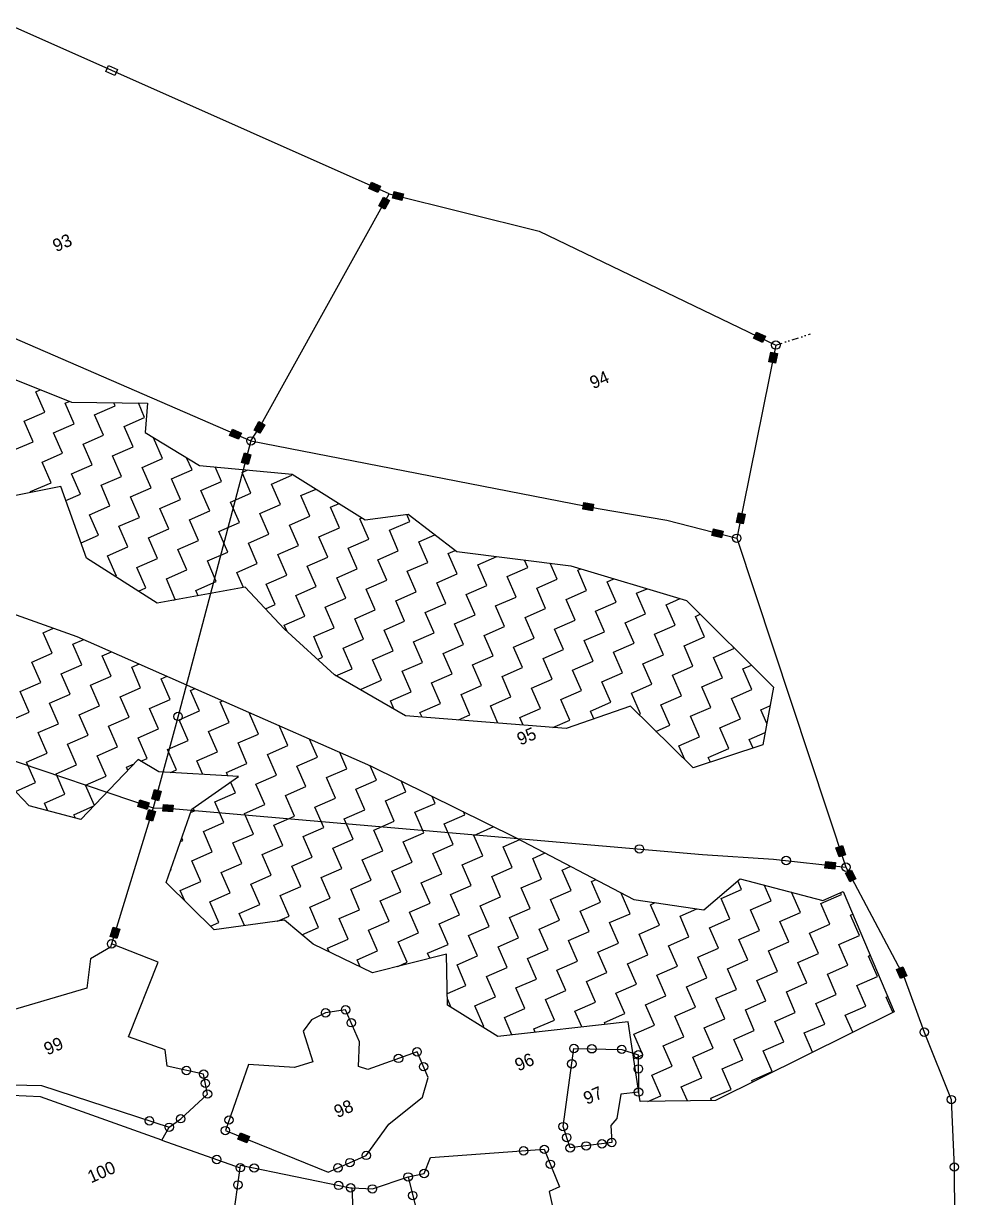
# Model space of a CAD drawing. Header units: metres. Extents: x 317389 to 323374, y 1888575 to 1892651.
# Drawn here: x 322212 to 322904, y 1890284 to 1891153 of the extents above; entities that cross this region are included whole.
import ezdxf

# ---------------------------------------------------------------- set-up
doc = ezdxf.new("R2010")
doc.units = ezdxf.units.M
doc.header["$MEASUREMENT"] = 0
doc.linetypes.add('DIVIDE', pattern=[1.25, 0.5, -0.25, 0, -0.25, 0, -0.25])
for name, color, linetype in [('OFF', 1, 'Continuous'), ('POLY_HATCH', 12, 'Continuous'), ('POLY_PARCEL', 6, 'Continuous'), ('POLY_ROAD', 30, 'Continuous'), ('TEXT_PARCEL', 7, 'Continuous'), ('V_BOUND_LINE', 7, 'Continuous'), ('V_DIVIDE_LINE', 7, 'DIVIDE')]:
    doc.layers.add(name, color=color, linetype=linetype)
doc.styles.add('TEXT_MAP', font='')
doc.styles.get('TEXT_MAP').set_extended_font_data('Kruti Dev 050')

msp = doc.modelspace()

# ---------------------------------------------------------------- hatches: boundary and pattern name
for points in [[(322469.91, 1891035.28), (322467.87, 1891030.69), (322474.51, 1891027.74), (322476.55, 1891032.33)], [(322475.31, 1891017.9), (322479.7, 1891015.46), (322483.23, 1891021.81), (322478.85, 1891024.25)], [(322492.48, 1891021.75), (322493.7, 1891026.62), (322486.65, 1891028.38), (322485.44, 1891023.51)], [(322754.9, 1890924.44), (322752.72, 1890919.91), (322759.26, 1890916.77), (322761.44, 1890921.29)], [(322764.11, 1890902.35), (322769.03, 1890901.35), (322770.48, 1890908.47), (322765.55, 1890909.47)], [(322366.93, 1890852.56), (322364.92, 1890847.96), (322371.58, 1890845.06), (322373.59, 1890849.67)], [(322390.88, 1890855.84), (322386.5, 1890858.28), (322382.97, 1890851.93), (322387.35, 1890849.49)], [(322373.73, 1890827.99), (322378.54, 1890826.53), (322380.65, 1890833.47), (322375.84, 1890834.93)], [(322633.42, 1890792.21), (322634.29, 1890797.16), (322627.14, 1890798.41), (322626.27, 1890793.47)], [(322746.41, 1890789.63), (322741.49, 1890790.63), (322740.05, 1890783.52), (322744.97, 1890782.52)], [(322723.14, 1890778.84), (322721.88, 1890773.98), (322728.91, 1890772.15), (322730.17, 1890777.01)], [(322314.2, 1890584.63), (322309.36, 1890585.96), (322307.43, 1890578.96), (322312.27, 1890577.63)], [(322298.42, 1890578.2), (322296.87, 1890573.42), (322303.78, 1890571.19), (322305.32, 1890575.97)], [(322322.65, 1890569.31), (322323.09, 1890574.31), (322315.85, 1890574.94), (322315.42, 1890569.93)], [(322303.07, 1890564.06), (322307.87, 1890562.6), (322309.99, 1890569.54), (322305.18, 1890571)], [(322818.43, 1890544.46), (322813.67, 1890542.87), (322815.96, 1890535.98), (322820.72, 1890537.57)], [(322806.11, 1890532.66), (322805.55, 1890527.67), (322812.77, 1890526.87), (322813.32, 1890531.86)], [(322824.04, 1890517.51), (322828.49, 1890519.85), (322825.1, 1890526.28), (322820.65, 1890523.93)], [(322283.53, 1890482.67), (322278.73, 1890484.14), (322276.61, 1890477.19), (322281.42, 1890475.73)], [(322861.41, 1890446.09), (322866.03, 1890448.04), (322863.21, 1890454.73), (322858.58, 1890452.78)], [(322377.74, 1890324.39), (322379.62, 1890329.05), (322372.89, 1890331.76), (322371.01, 1890327.11)]]:
    msp.add_hatch(color=256).paths.add_polyline_path(points)

# ---------------------------------------------------------------- linework, layer by layer
for points in [[(322275.31, 1891121.75), (322281.95, 1891118.8), (322279.91, 1891114.21), (322273.27, 1891117.16)], [(322474.51, 1891027.74), (322467.87, 1891030.69), (322469.91, 1891035.28), (322476.55, 1891032.33)], [(322483.23, 1891021.81), (322479.7, 1891015.46), (322475.31, 1891017.9), (322478.85, 1891024.25)], [(322486.65, 1891028.38), (322493.7, 1891026.62), (322492.48, 1891021.75), (322485.44, 1891023.51)], [(322759.26, 1890916.77), (322752.72, 1890919.91), (322754.9, 1890924.44), (322761.44, 1890921.29)], [(322770.48, 1890908.47), (322769.03, 1890901.35), (322764.11, 1890902.35), (322765.55, 1890909.47)], [(322371.58, 1890845.06), (322364.92, 1890847.96), (322366.93, 1890852.56), (322373.59, 1890849.67)], [(322382.97, 1890851.93), (322386.5, 1890858.28), (322390.88, 1890855.84), (322387.35, 1890849.49)], [(322380.65, 1890833.47), (322378.54, 1890826.53), (322373.73, 1890827.99), (322375.84, 1890834.93)], [(322627.14, 1890798.41), (322634.29, 1890797.16), (322633.42, 1890792.21), (322626.27, 1890793.47)], [(322740.05, 1890783.52), (322741.49, 1890790.63), (322746.41, 1890789.63), (322744.97, 1890782.52)], [(322728.91, 1890772.15), (322721.88, 1890773.98), (322723.14, 1890778.84), (322730.17, 1890777.01)], [(322307.43, 1890578.96), (322309.36, 1890585.96), (322314.2, 1890584.63), (322312.27, 1890577.63)], [(322303.78, 1890571.19), (322296.87, 1890573.42), (322298.42, 1890578.2), (322305.32, 1890575.97)], [(322315.85, 1890574.94), (322323.09, 1890574.31), (322322.65, 1890569.31), (322315.42, 1890569.93)], [(322309.99, 1890569.54), (322307.87, 1890562.6), (322303.07, 1890564.06), (322305.18, 1890571)], [(322815.96, 1890535.98), (322813.67, 1890542.87), (322818.43, 1890544.46), (322820.72, 1890537.57)], [(322812.77, 1890526.87), (322805.55, 1890527.67), (322806.11, 1890532.66), (322813.32, 1890531.86)], [(322825.1, 1890526.28), (322828.49, 1890519.85), (322824.04, 1890517.51), (322820.65, 1890523.93)], [(322276.61, 1890477.19), (322278.73, 1890484.14), (322283.53, 1890482.67), (322281.42, 1890475.73)], [(322863.21, 1890454.73), (322866.03, 1890448.04), (322861.41, 1890446.09), (322858.58, 1890452.78)], [(322372.89, 1890331.76), (322379.62, 1890329.05), (322377.74, 1890324.39), (322371.01, 1890327.11)]]:
    msp.add_lwpolyline(points, close=True)
for centre in [(322769.19, 1890914.78), (322380.66, 1890843.85), (322740.24, 1890771.8), (322326.78, 1890640.03), (322668.24, 1890541.92), (322776.84, 1890533.38), (322821.1, 1890528.47), (322277.57, 1890471.71), (322450.75, 1890422.86), (322435.92, 1890420.67), (322454.92, 1890413.31), (322879.04, 1890406.38), (322489.92, 1890386.91), (322503.63, 1890391.82), (322619.76, 1890394.29), (322632.99, 1890394.05), (322655.12, 1890393.64), (322667.41, 1890389.56), (322332.92, 1890378), (322508.44, 1890380.82), (322618.18, 1890382.9), (322667.46, 1890379.15), (322345.69, 1890375.25), (322347.01, 1890368.48), (322348.55, 1890360.59), (322667.54, 1890362), (322899.08, 1890356.49), (322305.56, 1890340.75), (322320.2, 1890335.96), (322328.69, 1890342.32), (322364.46, 1890341.35), (322611.76, 1890336.51), (322361.74, 1890333.56), (322614.42, 1890328.36), (322582.46, 1890318.52), (322597.82, 1890319.66), (322616.94, 1890320.66), (322628.78, 1890322.21), (322640.5, 1890323.74), (322647.76, 1890324.69), (322355.35, 1890312.15), (322453.93, 1890309.83), (322466.06, 1890315.14), (322602.3, 1890308.59), (322372.77, 1890306.06), (322383.08, 1890305.83), (322445.08, 1890305.96), (322508.88, 1890301.75), (322901.29, 1890306.58), (322371.02, 1890293.33), (322445.57, 1890292.98), (322454.49, 1890291.15), (322497.08, 1890299.23), (322470.57, 1890290.33), (322500.48, 1890285.44)]:
    msp.add_circle(centre, 3.11)
at = {"layer": 'OFF'}
msp.add_line((322314.66, 1890326.36), (322320.2, 1890335.96), dxfattribs=at)
at = {"layer": 'POLY_HATCH'}
for p, q in [((322145.96, 1890913.22), (322247.88, 1890872.42)), ((322247.88, 1890872.42), (322304.2, 1890871.85)), ((322304.2, 1890871.85), (322302.48, 1890850.12)), ((322302.48, 1890850.12), (322342.59, 1890825.68)), ((322342.59, 1890825.68), (322411.25, 1890819.31)), ((322411.25, 1890819.31), (322465.24, 1890785.55)), ((322240.01, 1890810.24), (322157.5, 1890793.77)), ((322259.06, 1890757.02), (322240.01, 1890810.24)), ((322465.24, 1890785.55), (322497.08, 1890789.67)), ((322497.08, 1890789.67), (322532.99, 1890762)), ((322311.36, 1890723.92), (322259.06, 1890757.02)), ((322532.99, 1890762), (322617.53, 1890751.38)), ((322617.53, 1890751.38), (322703, 1890725.77)), ((322145.4, 1890736.92), (322251.82, 1890699.25)), ((322376.37, 1890735.53), (322311.36, 1890723.92)), ((322405.22, 1890704.78), (322376.37, 1890735.53)), ((322703, 1890725.77), (322767.47, 1890661.62)), ((322442.52, 1890670.72), (322405.22, 1890704.78)), ((322251.82, 1890699.25), (322360.47, 1890651.33)), ((322494.98, 1890640.49), (322442.52, 1890670.72)), ((322767.47, 1890661.62), (322759.47, 1890618.97)), ((322360.47, 1890651.33), (322469.12, 1890603.4)), ((322661.51, 1890647.5), (322614.07, 1890630.97)), ((322707.99, 1890602.07), (322661.51, 1890647.5)), ((322614.07, 1890630.97), (322494.98, 1890640.49)), ((322759.47, 1890618.97), (322707.99, 1890602.07)), ((322297.3, 1890608.02), (322254.84, 1890563.65)), ((322312.51, 1890598.95), (322297.3, 1890608.02)), ((322216.63, 1890573.89), (322187.76, 1890603.93)), ((322371.37, 1890595.49), (322312.51, 1890598.95)), ((322469.12, 1890603.4), (322576.59, 1890550.47)), ((322336.9, 1890571.45), (322371.37, 1890595.49)), ((322254.84, 1890563.65), (322216.63, 1890573.89)), ((322317.89, 1890517.13), (322336.9, 1890571.45)), ((322576.59, 1890550.47), (322664.13, 1890504.55)), ((322715.85, 1890496.85), (322742.89, 1890519.88)), ((322742.89, 1890519.88), (322803.86, 1890503.88)), ((322353.42, 1890482.15), (322317.89, 1890517.13)), ((322664.13, 1890504.55), (322715.85, 1890496.85)), ((322803.86, 1890503.88), (322818.97, 1890510.48)), ((322818.97, 1890510.48), (322856.73, 1890421.48)), ((322405.45, 1890489.17), (322353.42, 1890482.15)), ((322426.66, 1890471.51), (322405.45, 1890489.17)), ((322470.76, 1890450.37), (322426.66, 1890471.51)), ((322525.46, 1890464.17), (322470.76, 1890450.37)), ((322526.23, 1890426.35), (322525.46, 1890464.17)), ((322563.31, 1890403.27), (322526.23, 1890426.35)), ((322856.73, 1890421.48), (322724.57, 1890355.89)), ((322659.82, 1890414.01), (322563.31, 1890403.27)), ((322668.71, 1890355.05), (322659.82, 1890414.01)), ((322724.57, 1890355.89), (322668.71, 1890355.05))]:
    msp.add_line(p, q, dxfattribs=at)
at = {"layer": 'POLY_HATCH', "linetype": 'Continuous'}
for p, q in [((322221.39, 1890880.29), (322224.67, 1890881.72)), ((322228.02, 1890865.11), (322221.39, 1890880.29)), ((322243.2, 1890871.74), (322246.26, 1890873.07)), ((322249.84, 1890856.56), (322243.2, 1890871.74)), ((322265.01, 1890863.19), (322280.19, 1890869.82)), ((322280.19, 1890869.82), (322279.2, 1890872.11)), ((322302, 1890861.28), (322297.35, 1890871.92)), ((322212.85, 1890858.48), (322228.02, 1890865.11)), ((322219.48, 1890843.3), (322212.85, 1890858.48)), ((322271.65, 1890848.01), (322265.01, 1890863.19)), ((322286.82, 1890854.64), (322302, 1890861.28)), ((322234.66, 1890849.93), (322249.84, 1890856.56)), ((322241.29, 1890834.75), (322234.66, 1890849.93)), ((322293.46, 1890839.47), (322286.82, 1890854.64)), ((322204.3, 1890836.67), (322219.48, 1890843.3)), ((322256.47, 1890841.38), (322271.65, 1890848.01)), ((322263.1, 1890826.2), (322256.47, 1890841.38)), ((322308.64, 1890846.1), (322308.89, 1890846.21)), ((322315.27, 1890830.92), (322308.64, 1890846.1)), ((322226.11, 1890828.12), (322241.29, 1890834.75)), ((322278.28, 1890832.83), (322293.46, 1890839.47)), ((322284.91, 1890817.65), (322278.28, 1890832.83)), ((322232.74, 1890812.94), (322226.11, 1890828.12)), ((322247.92, 1890819.57), (322263.1, 1890826.2)), ((322300.09, 1890824.29), (322315.27, 1890830.92)), ((322306.72, 1890809.11), (322300.09, 1890824.29)), ((322337.08, 1890822.37), (322333.11, 1890831.46)), ((322358.89, 1890813.82), (322354.18, 1890824.61)), ((322254.55, 1890804.39), (322247.92, 1890819.57)), ((322269.73, 1890811.02), (322284.91, 1890817.65)), ((322321.9, 1890815.74), (322337.08, 1890822.37)), ((322328.53, 1890800.56), (322321.9, 1890815.74)), ((322374.07, 1890820.45), (322378.42, 1890822.36)), ((322380.7, 1890805.27), (322374.07, 1890820.45)), ((322395.88, 1890811.91), (322411.06, 1890818.54)), ((322411.06, 1890818.54), (322410.7, 1890819.36)), ((322217.56, 1890806.31), (322232.74, 1890812.94)), ((322217.78, 1890805.8), (322217.56, 1890806.31)), ((322276.36, 1890795.84), (322269.73, 1890811.02)), ((322291.54, 1890802.48), (322306.72, 1890809.11)), ((322343.71, 1890807.19), (322358.89, 1890813.82)), ((322350.34, 1890792.01), (322343.71, 1890807.19)), ((322402.51, 1890796.73), (322395.88, 1890811.91)), ((322417.69, 1890803.36), (322428.91, 1890808.26)), ((322243.79, 1890799.69), (322254.55, 1890804.39)), ((322298.17, 1890787.3), (322291.54, 1890802.48)), ((322313.35, 1890793.93), (322328.53, 1890800.56)), ((322365.52, 1890798.64), (322380.7, 1890805.27)), ((322372.15, 1890783.46), (322365.52, 1890798.64)), ((322424.32, 1890788.18), (322417.69, 1890803.36)), ((322439.5, 1890794.81), (322445.93, 1890797.62)), ((322261.18, 1890789.21), (322276.36, 1890795.84)), ((322267.81, 1890774.03), (322261.18, 1890789.21)), ((322319.98, 1890778.75), (322313.35, 1890793.93)), ((322335.16, 1890785.38), (322350.34, 1890792.01)), ((322387.33, 1890790.1), (322402.51, 1890796.73)), ((322393.96, 1890774.92), (322387.33, 1890790.1)), ((322446.13, 1890779.63), (322439.5, 1890794.81)), ((322498.3, 1890784.35), (322496.03, 1890789.53)), ((322282.99, 1890780.67), (322298.17, 1890787.3)), ((322289.62, 1890765.49), (322282.99, 1890780.67)), ((322341.79, 1890770.2), (322335.16, 1890785.38)), ((322356.97, 1890776.83), (322372.15, 1890783.46)), ((322409.14, 1890781.55), (322424.32, 1890788.18)), ((322415.77, 1890766.37), (322409.14, 1890781.55)), ((322461.31, 1890786.26), (322462.95, 1890786.98)), ((322467.94, 1890771.08), (322461.31, 1890786.26)), ((322483.12, 1890777.72), (322498.3, 1890784.35)), ((322254.97, 1890768.42), (322267.81, 1890774.03)), ((322304.8, 1890772.12), (322319.98, 1890778.75)), ((322311.43, 1890756.94), (322304.8, 1890772.12)), ((322363.6, 1890761.65), (322356.97, 1890776.83)), ((322378.78, 1890768.29), (322393.96, 1890774.92)), ((322430.95, 1890773), (322446.13, 1890779.63)), ((322437.58, 1890757.82), (322430.95, 1890773)), ((322489.75, 1890762.54), (322483.12, 1890777.72)), ((322504.93, 1890769.17), (322516.9, 1890774.4)), ((322274.44, 1890758.86), (322289.62, 1890765.49)), ((322326.61, 1890763.57), (322341.79, 1890770.2)), ((322333.24, 1890748.39), (322326.61, 1890763.57)), ((322385.41, 1890753.11), (322378.78, 1890768.29)), ((322400.59, 1890759.74), (322415.77, 1890766.37)), ((322452.76, 1890764.45), (322467.94, 1890771.08)), ((322459.39, 1890749.27), (322452.76, 1890764.45)), ((322511.56, 1890753.99), (322504.93, 1890769.17)), ((322526.74, 1890760.62), (322531.87, 1890762.86)), ((322281.08, 1890743.68), (322274.44, 1890758.86)), ((322296.26, 1890750.31), (322311.43, 1890756.94)), ((322348.42, 1890755.02), (322363.6, 1890761.65)), ((322355.05, 1890739.84), (322348.42, 1890755.02)), ((322407.22, 1890744.56), (322400.59, 1890759.74)), ((322422.4, 1890751.19), (322437.58, 1890757.82)), ((322474.57, 1890755.91), (322489.75, 1890762.54)), ((322481.2, 1890740.73), (322474.57, 1890755.91)), ((322533.37, 1890745.44), (322526.74, 1890760.62)), ((322548.55, 1890752.07), (322562.72, 1890758.26)), ((322585.54, 1890750.16), (322583.12, 1890755.7)), ((322302.89, 1890735.13), (322296.26, 1890750.31)), ((322318.07, 1890741.76), (322333.24, 1890748.39)), ((322370.23, 1890746.48), (322385.41, 1890753.11)), ((322375.11, 1890735.31), (322370.23, 1890746.48)), ((322429.03, 1890736.01), (322422.4, 1890751.19)), ((322444.21, 1890742.64), (322459.39, 1890749.27)), ((322496.38, 1890747.36), (322511.56, 1890753.99)), ((322503.01, 1890732.18), (322496.38, 1890747.36)), ((322555.18, 1890736.89), (322548.55, 1890752.07)), ((322570.36, 1890743.53), (322585.54, 1890750.16)), ((322607.35, 1890741.61), (322602.24, 1890753.3)), ((322622.53, 1890748.24), (322624.75, 1890749.21)), ((322629.16, 1890733.06), (322622.53, 1890748.24)), ((322280.52, 1890743.43), (322281.08, 1890743.68)), ((322324.7, 1890726.58), (322318.07, 1890741.76)), ((322339.88, 1890733.21), (322355.05, 1890739.84)), ((322392.04, 1890737.93), (322407.22, 1890744.56)), ((322398.68, 1890722.75), (322392.04, 1890737.93)), ((322450.84, 1890727.46), (322444.21, 1890742.64)), ((322466.02, 1890734.1), (322481.2, 1890740.73)), ((322518.19, 1890738.81), (322533.37, 1890745.44)), ((322524.82, 1890723.63), (322518.19, 1890738.81)), ((322540, 1890730.26), (322555.18, 1890736.89)), ((322576.99, 1890728.35), (322570.36, 1890743.53)), ((322592.17, 1890734.98), (322607.35, 1890741.61)), ((322644.34, 1890739.69), (322649.3, 1890741.86)), ((322650.97, 1890724.51), (322644.34, 1890739.69)), ((322297.42, 1890732.74), (322302.89, 1890735.13)), ((322341.58, 1890729.32), (322339.88, 1890733.21)), ((322413.85, 1890729.38), (322429.03, 1890736.01)), ((322420.49, 1890714.2), (322413.85, 1890729.38)), ((322472.65, 1890718.92), (322466.02, 1890734.1)), ((322487.83, 1890725.55), (322503.01, 1890732.18)), ((322546.63, 1890715.08), (322540, 1890730.26)), ((322561.81, 1890721.72), (322576.99, 1890728.35)), ((322598.8, 1890719.8), (322592.17, 1890734.98)), ((322613.98, 1890726.43), (322629.16, 1890733.06)), ((322666.15, 1890731.15), (322673.84, 1890734.51)), ((322672.78, 1890715.97), (322666.15, 1890731.15)), ((322323.62, 1890726.11), (322324.7, 1890726.58)), ((322391.36, 1890719.55), (322398.68, 1890722.75)), ((322435.67, 1890720.83), (322450.84, 1890727.46)), ((322442.3, 1890705.65), (322435.67, 1890720.83)), ((322494.46, 1890710.37), (322487.83, 1890725.55)), ((322509.64, 1890717), (322524.82, 1890723.63)), ((322568.44, 1890706.54), (322561.81, 1890721.72)), ((322583.62, 1890713.17), (322598.8, 1890719.8)), ((322620.61, 1890711.25), (322613.98, 1890726.43)), ((322635.79, 1890717.88), (322650.97, 1890724.51)), ((322687.96, 1890722.6), (322698.39, 1890727.15)), ((322694.59, 1890707.42), (322687.96, 1890722.6)), ((322405.31, 1890707.57), (322420.49, 1890714.2)), ((322457.48, 1890712.28), (322472.65, 1890718.92)), ((322464.11, 1890697.11), (322457.48, 1890712.28)), ((322516.28, 1890701.82), (322509.64, 1890717)), ((322531.45, 1890708.45), (322546.63, 1890715.08)), ((322590.25, 1890697.99), (322583.62, 1890713.17)), ((322605.43, 1890704.62), (322620.61, 1890711.25)), ((322642.42, 1890702.7), (322635.79, 1890717.88)), ((322657.6, 1890709.34), (322672.78, 1890715.97)), ((322709.77, 1890714.05), (322713.25, 1890715.57)), ((322716.4, 1890698.87), (322709.77, 1890714.05)), ((322226.99, 1890701.97), (322234.66, 1890705.32)), ((322407.39, 1890702.79), (322405.31, 1890707.57)), ((322427.12, 1890699.02), (322442.3, 1890705.65)), ((322479.29, 1890703.74), (322494.46, 1890710.37)), ((322485.92, 1890688.56), (322479.29, 1890703.74)), ((322538.09, 1890693.27), (322531.45, 1890708.45)), ((322553.26, 1890699.9), (322568.44, 1890706.54)), ((322612.06, 1890689.44), (322605.43, 1890704.62)), ((322627.24, 1890696.07), (322642.42, 1890702.7)), ((322664.23, 1890694.16), (322657.6, 1890709.34)), ((322679.41, 1890700.79), (322694.59, 1890707.42)), ((322233.62, 1890686.79), (322226.99, 1890701.97)), ((322248.8, 1890693.42), (322256.95, 1890696.98)), ((322255.43, 1890678.24), (322248.8, 1890693.42)), ((322433.75, 1890683.84), (322427.12, 1890699.02)), ((322448.93, 1890690.47), (322464.11, 1890697.11)), ((322501.1, 1890695.19), (322516.28, 1890701.82)), ((322507.73, 1890680.01), (322501.1, 1890695.19)), ((322559.9, 1890684.73), (322553.26, 1890699.9)), ((322575.07, 1890691.36), (322590.25, 1890697.99)), ((322633.87, 1890680.89), (322627.24, 1890696.07)), ((322649.05, 1890687.52), (322664.23, 1890694.16)), ((322686.04, 1890685.61), (322679.41, 1890700.79)), ((322701.22, 1890692.24), (322716.4, 1890698.87)), ((322218.44, 1890680.16), (322233.62, 1890686.79)), ((322270.61, 1890684.88), (322277.54, 1890687.9)), ((322277.24, 1890669.7), (322270.61, 1890684.88)), ((322455.56, 1890675.3), (322448.93, 1890690.47)), ((322470.74, 1890681.93), (322485.92, 1890688.56)), ((322522.91, 1890686.64), (322538.09, 1890693.27)), ((322529.54, 1890671.46), (322522.91, 1890686.64)), ((322544.72, 1890678.09), (322559.9, 1890684.73)), ((322581.71, 1890676.18), (322575.07, 1890691.36)), ((322596.89, 1890682.81), (322612.06, 1890689.44)), ((322655.69, 1890672.35), (322649.05, 1890687.52)), ((322670.86, 1890678.98), (322686.04, 1890685.61)), ((322707.85, 1890677.06), (322701.22, 1890692.24)), ((322723.03, 1890683.69), (322738.21, 1890690.32)), ((322738.21, 1890690.32), (322737.89, 1890691.05)), ((322225.08, 1890664.98), (322218.44, 1890680.16)), ((322240.25, 1890671.61), (322255.43, 1890678.24)), ((322292.42, 1890676.33), (322298.13, 1890678.82)), ((322299.05, 1890661.15), (322292.42, 1890676.33)), ((322429.96, 1890682.19), (322433.75, 1890683.84)), ((322477.37, 1890666.75), (322470.74, 1890681.93)), ((322492.55, 1890673.38), (322507.73, 1890680.01)), ((322551.35, 1890662.92), (322544.72, 1890678.09)), ((322566.53, 1890669.55), (322581.71, 1890676.18)), ((322603.52, 1890667.63), (322596.89, 1890682.81)), ((322618.7, 1890674.26), (322633.87, 1890680.89)), ((322677.5, 1890663.8), (322670.86, 1890678.98)), ((322692.67, 1890670.43), (322707.85, 1890677.06)), ((322729.66, 1890668.51), (322723.03, 1890683.69)), ((322744.84, 1890675.14), (322751.12, 1890677.89)), ((322246.89, 1890656.43), (322240.25, 1890671.61)), ((322262.06, 1890663.07), (322277.24, 1890669.7)), ((322314.23, 1890667.78), (322318.72, 1890669.74)), ((322320.86, 1890652.6), (322314.23, 1890667.78)), ((322443.63, 1890670.08), (322455.56, 1890675.3)), ((322499.18, 1890658.2), (322492.55, 1890673.38)), ((322514.36, 1890664.83), (322529.54, 1890671.46)), ((322573.16, 1890654.37), (322566.53, 1890669.55)), ((322588.34, 1890661), (322603.52, 1890667.63)), ((322625.33, 1890659.08), (322618.7, 1890674.26)), ((322640.51, 1890665.71), (322655.69, 1890672.35)), ((322699.31, 1890655.25), (322692.67, 1890670.43)), ((322714.48, 1890661.88), (322729.66, 1890668.51)), ((322751.47, 1890659.97), (322744.84, 1890675.14)), ((322209.9, 1890658.35), (322225.08, 1890664.98)), ((322268.7, 1890647.89), (322262.06, 1890663.07)), ((322283.88, 1890654.52), (322299.05, 1890661.15)), ((322336.04, 1890659.23), (322339.31, 1890660.66)), ((322342.67, 1890644.05), (322336.04, 1890659.23)), ((322462.19, 1890660.12), (322477.37, 1890666.75)), ((322462.62, 1890659.14), (322462.19, 1890660.12)), ((322520.99, 1890649.65), (322514.36, 1890664.83)), ((322536.17, 1890656.28), (322551.35, 1890662.92)), ((322594.97, 1890645.82), (322588.34, 1890661)), ((322610.15, 1890652.45), (322625.33, 1890659.08)), ((322647.14, 1890650.54), (322640.51, 1890665.71)), ((322662.32, 1890657.17), (322677.5, 1890663.8)), ((322721.12, 1890646.7), (322714.48, 1890661.88)), ((322736.3, 1890653.33), (322751.47, 1890659.97)), ((322216.53, 1890643.17), (322209.9, 1890658.35)), ((322231.71, 1890649.8), (322246.89, 1890656.43)), ((322290.51, 1890639.34), (322283.88, 1890654.52)), ((322305.69, 1890645.97), (322320.86, 1890652.6)), ((322357.85, 1890650.69), (322359.9, 1890651.58)), ((322364.49, 1890635.51), (322357.85, 1890650.69)), ((322484, 1890651.57), (322499.18, 1890658.2)), ((322486.78, 1890645.22), (322484, 1890651.57)), ((322542.8, 1890641.11), (322536.17, 1890656.28)), ((322557.98, 1890647.74), (322573.16, 1890654.37)), ((322616.78, 1890637.27), (322610.15, 1890652.45)), ((322631.96, 1890643.9), (322647.14, 1890650.54)), ((322668.95, 1890641.99), (322662.32, 1890657.17)), ((322684.13, 1890648.62), (322699.31, 1890655.25)), ((322742.93, 1890638.16), (322736.3, 1890653.33)), ((322201.35, 1890636.54), (322216.53, 1890643.17)), ((322238.34, 1890634.62), (322231.71, 1890649.8)), ((322253.52, 1890641.26), (322268.7, 1890647.89)), ((322260.15, 1890626.08), (322253.52, 1890641.26)), ((322312.32, 1890630.79), (322305.69, 1890645.97)), ((322327.5, 1890637.42), (322342.67, 1890644.05)), ((322379.66, 1890642.14), (322380.49, 1890642.5)), ((322386.3, 1890626.96), (322379.66, 1890642.14)), ((322505.81, 1890643.02), (322520.99, 1890649.65)), ((322507.35, 1890639.5), (322505.81, 1890643.02)), ((322563.54, 1890635.01), (322557.98, 1890647.74)), ((322579.79, 1890639.19), (322594.97, 1890645.82)), ((322634.5, 1890638.09), (322631.96, 1890643.9)), ((322667.7, 1890641.44), (322668.95, 1890641.99)), ((322690.76, 1890633.44), (322684.13, 1890648.62)), ((322705.94, 1890640.07), (322721.12, 1890646.7)), ((322758.11, 1890644.79), (322764.86, 1890647.74)), ((322762.45, 1890634.85), (322758.11, 1890644.79)), ((322223.16, 1890627.99), (322238.34, 1890634.62)), ((322275.33, 1890632.71), (322290.51, 1890639.34)), ((322281.96, 1890617.53), (322275.33, 1890632.71)), ((322334.13, 1890622.24), (322327.5, 1890637.42)), ((322349.31, 1890628.88), (322364.49, 1890635.51)), ((322408.11, 1890618.41), (322401.66, 1890633.16)), ((322534.21, 1890637.35), (322542.8, 1890641.11)), ((322582.27, 1890633.51), (322579.79, 1890639.19)), ((322604.17, 1890631.76), (322616.78, 1890637.27)), ((322680.48, 1890628.95), (322690.76, 1890633.44)), ((322712.57, 1890624.89), (322705.94, 1890640.07)), ((322727.75, 1890631.52), (322742.93, 1890638.16)), ((322229.79, 1890612.81), (322223.16, 1890627.99)), ((322244.97, 1890619.45), (322260.15, 1890626.08)), ((322297.14, 1890624.16), (322312.32, 1890630.79)), ((322303.77, 1890608.98), (322297.14, 1890624.16)), ((322355.94, 1890613.7), (322349.31, 1890628.88)), ((322371.12, 1890620.33), (322386.3, 1890626.96)), ((322697.39, 1890618.26), (322712.57, 1890624.89)), ((322734.38, 1890616.35), (322727.75, 1890631.52)), ((322749.56, 1890622.98), (322761.17, 1890628.05)), ((322251.6, 1890604.27), (322244.97, 1890619.45)), ((322266.78, 1890610.9), (322281.96, 1890617.53)), ((322318.95, 1890615.61), (322334.13, 1890622.24)), ((322325.58, 1890600.43), (322318.95, 1890615.61)), ((322377.75, 1890605.15), (322371.12, 1890620.33)), ((322392.93, 1890611.78), (322408.11, 1890618.41)), ((322429.92, 1890609.86), (322424.05, 1890623.28)), ((322701.84, 1890608.08), (322697.39, 1890618.26)), ((322719.2, 1890609.71), (322734.38, 1890616.35)), ((322752.33, 1890616.62), (322749.56, 1890622.98)), ((322214.61, 1890606.18), (322229.79, 1890612.81)), ((322273.41, 1890595.72), (322266.78, 1890610.9)), ((322299.1, 1890606.94), (322303.77, 1890608.98)), ((322340.76, 1890607.07), (322355.94, 1890613.7)), ((322345.14, 1890597.03), (322340.76, 1890607.07)), ((322399.56, 1890596.6), (322392.93, 1890611.78)), ((322414.74, 1890603.23), (322429.92, 1890609.86)), ((322451.73, 1890601.32), (322446.45, 1890613.41)), ((322720.71, 1890606.25), (322719.2, 1890609.71)), ((322221.24, 1890591), (322214.61, 1890606.18)), ((322236.42, 1890597.63), (322251.6, 1890604.27)), ((322288.59, 1890602.35), (322294.24, 1890604.82)), ((322289.62, 1890599.99), (322288.59, 1890602.35)), ((322321.03, 1890598.45), (322325.58, 1890600.43)), ((322362.57, 1890598.52), (322377.75, 1890605.15)), ((322363.7, 1890595.94), (322362.57, 1890598.52)), ((322421.37, 1890588.05), (322414.74, 1890603.23)), ((322436.55, 1890594.69), (322451.73, 1890601.32)), ((322473.54, 1890592.77), (322468.84, 1890603.53)), ((322206.41, 1890584.52), (322221.24, 1890591)), ((322243.05, 1890582.46), (322236.42, 1890597.63)), ((322258.23, 1890589.09), (322273.41, 1890595.72)), ((322264.8, 1890574.06), (322258.23, 1890589.09)), ((322369.2, 1890583.34), (322365.64, 1890591.49)), ((322384.38, 1890589.97), (322399.56, 1890596.6)), ((322391.01, 1890574.79), (322384.38, 1890589.97)), ((322443.18, 1890579.51), (322436.55, 1890594.69)), ((322458.36, 1890586.14), (322473.54, 1890592.77)), ((322495.35, 1890584.22), (322491.86, 1890592.21)), ((322227.87, 1890575.82), (322243.05, 1890582.46)), ((322354.02, 1890576.71), (322369.2, 1890583.34)), ((322406.19, 1890581.42), (322421.37, 1890588.05)), ((322412.82, 1890566.24), (322406.19, 1890581.42)), ((322464.99, 1890570.96), (322458.36, 1890586.14)), ((322480.17, 1890577.59), (322495.35, 1890584.22)), ((322517.16, 1890575.67), (322514.89, 1890580.86)), ((322230.32, 1890570.22), (322227.87, 1890575.82)), ((322249.68, 1890567.28), (322264.5, 1890573.75)), ((322338.84, 1890570.08), (322337.93, 1890572.17)), ((322360.65, 1890561.53), (322354.02, 1890576.71)), ((322375.83, 1890568.16), (322391.01, 1890574.79)), ((322428, 1890572.87), (322443.18, 1890579.51)), ((322434.63, 1890557.7), (322428, 1890572.87)), ((322486.8, 1890562.41), (322480.17, 1890577.59)), ((322501.98, 1890569.04), (322517.16, 1890575.67)), ((322250.8, 1890564.73), (322249.68, 1890567.28)), ((322335.98, 1890568.82), (322338.84, 1890570.08)), ((322382.46, 1890552.98), (322375.83, 1890568.16)), ((322397.64, 1890559.61), (322412.82, 1890566.24)), ((322449.81, 1890564.33), (322464.99, 1890570.96)), ((322456.44, 1890549.15), (322449.81, 1890564.33)), ((322508.61, 1890553.86), (322501.98, 1890569.04)), ((322523.79, 1890560.49), (322538.97, 1890567.13)), ((322538.97, 1890567.13), (322537.92, 1890569.52)), ((322345.47, 1890554.9), (322360.65, 1890561.53)), ((322352.11, 1890539.72), (322345.47, 1890554.9)), ((322404.27, 1890544.43), (322397.64, 1890559.61)), ((322419.45, 1890551.06), (322434.63, 1890557.7)), ((322471.62, 1890555.78), (322486.8, 1890562.41)), ((322478.25, 1890540.6), (322471.62, 1890555.78)), ((322530.42, 1890545.32), (322523.79, 1890560.49)), ((322545.6, 1890551.95), (322560.44, 1890558.43)), ((322328.51, 1890547.49), (322330.29, 1890548.27)), ((322330.29, 1890548.27), (322329.46, 1890550.19)), ((322367.28, 1890546.35), (322382.46, 1890552.98)), ((322373.92, 1890531.17), (322367.28, 1890546.35)), ((322426.08, 1890535.89), (322419.45, 1890551.06)), ((322441.26, 1890542.52), (322456.44, 1890549.15)), ((322493.43, 1890547.23), (322508.61, 1890553.86)), ((322500.06, 1890532.05), (322493.43, 1890547.23)), ((322552.23, 1890536.77), (322545.6, 1890551.95)), ((322567.41, 1890543.4), (322579.78, 1890548.8)), ((322336.93, 1890533.09), (322352.11, 1890539.72)), ((322389.09, 1890537.8), (322404.27, 1890544.43)), ((322395.73, 1890522.62), (322389.09, 1890537.8)), ((322447.89, 1890527.34), (322441.26, 1890542.52)), ((322463.07, 1890533.97), (322478.25, 1890540.6)), ((322515.24, 1890538.68), (322530.42, 1890545.32)), ((322521.87, 1890523.51), (322515.24, 1890538.68)), ((322574.04, 1890528.22), (322567.41, 1890543.4)), ((322589.22, 1890534.85), (322598.58, 1890538.94)), ((322343.56, 1890517.91), (322336.93, 1890533.09)), ((322358.74, 1890524.54), (322373.92, 1890531.17)), ((322410.91, 1890529.25), (322426.08, 1890535.89)), ((322417.54, 1890514.08), (322410.91, 1890529.25)), ((322469.7, 1890518.79), (322463.07, 1890533.97)), ((322484.88, 1890525.42), (322500.06, 1890532.05)), ((322537.05, 1890530.14), (322552.23, 1890536.77)), ((322543.68, 1890514.96), (322537.05, 1890530.14)), ((322595.85, 1890519.67), (322589.22, 1890534.85)), ((322611.03, 1890526.3), (322617.38, 1890529.08)), ((322321.05, 1890526.15), (322321.75, 1890526.46)), ((322321.75, 1890526.46), (322321.42, 1890527.21)), ((322365.37, 1890509.36), (322358.74, 1890524.54)), ((322380.55, 1890515.99), (322395.73, 1890522.62)), ((322432.72, 1890520.71), (322447.89, 1890527.34)), ((322439.35, 1890505.53), (322432.72, 1890520.71)), ((322491.52, 1890510.24), (322484.88, 1890525.42)), ((322506.69, 1890516.87), (322521.87, 1890523.51)), ((322558.86, 1890521.59), (322574.04, 1890528.22)), ((322565.49, 1890506.41), (322558.86, 1890521.59)), ((322580.67, 1890513.04), (322595.85, 1890519.67)), ((322617.66, 1890511.13), (322611.03, 1890526.3)), ((322328.38, 1890511.28), (322343.56, 1890517.91)), ((322331.81, 1890503.43), (322328.38, 1890511.28)), ((322387.18, 1890500.81), (322380.55, 1890515.99)), ((322402.36, 1890507.44), (322417.54, 1890514.08)), ((322454.53, 1890512.16), (322469.7, 1890518.79)), ((322461.16, 1890496.98), (322454.53, 1890512.16)), ((322513.33, 1890501.7), (322506.69, 1890516.87)), ((322528.5, 1890508.33), (322543.68, 1890514.96)), ((322587.3, 1890497.86), (322580.67, 1890513.04)), ((322602.48, 1890504.49), (322617.66, 1890511.13)), ((322632.84, 1890517.76), (322636.17, 1890519.21)), ((322639.47, 1890502.58), (322632.84, 1890517.76)), ((322728.63, 1890505.38), (322743.81, 1890512.01)), ((322743.81, 1890512.01), (322741.05, 1890518.32)), ((322765.62, 1890503.46), (322760.46, 1890515.27)), ((322350.19, 1890502.73), (322365.37, 1890509.36)), ((322356.82, 1890487.55), (322350.19, 1890502.73)), ((322408.99, 1890492.26), (322402.36, 1890507.44)), ((322424.17, 1890498.9), (322439.35, 1890505.53)), ((322476.34, 1890503.61), (322491.52, 1890510.24)), ((322482.97, 1890488.43), (322476.34, 1890503.61)), ((322535.14, 1890493.15), (322528.5, 1890508.33)), ((322550.32, 1890499.78), (322565.49, 1890506.41)), ((322609.11, 1890489.32), (322602.48, 1890504.49)), ((322624.29, 1890495.95), (322639.47, 1890502.58)), ((322654.65, 1890509.21), (322654.97, 1890509.35)), ((322661.28, 1890494.03), (322654.65, 1890509.21)), ((322735.26, 1890490.2), (322728.63, 1890505.38)), ((322750.44, 1890496.83), (322765.62, 1890503.46)), ((322787.43, 1890494.91), (322780.88, 1890509.91)), ((322802.61, 1890501.54), (322817.79, 1890508.18)), ((322817.79, 1890508.18), (322817.13, 1890509.67)), ((322372, 1890494.18), (322387.18, 1890500.81)), ((322375.93, 1890485.19), (322372, 1890494.18)), ((322430.8, 1890483.72), (322424.17, 1890498.9)), ((322445.98, 1890490.35), (322461.16, 1890496.98)), ((322498.15, 1890495.06), (322513.33, 1890501.7)), ((322504.78, 1890479.88), (322498.15, 1890495.06)), ((322556.95, 1890484.6), (322550.32, 1890499.78)), ((322572.13, 1890491.23), (322587.3, 1890497.86)), ((322630.93, 1890480.77), (322624.29, 1890495.95)), ((322646.1, 1890487.4), (322661.28, 1890494.03)), ((322676.46, 1890500.66), (322679.96, 1890502.19)), ((322683.09, 1890485.48), (322676.46, 1890500.66)), ((322698.27, 1890492.11), (322710.82, 1890497.59)), ((322757.07, 1890481.65), (322750.44, 1890496.83)), ((322772.25, 1890488.28), (322787.43, 1890494.91)), ((322809.24, 1890486.37), (322802.61, 1890501.54)), ((322824.42, 1890493), (322826.08, 1890493.72)), ((322350.66, 1890484.86), (322356.82, 1890487.55)), ((322400.33, 1890488.48), (322408.99, 1890492.26)), ((322452.61, 1890475.17), (322445.98, 1890490.35)), ((322467.79, 1890481.8), (322482.97, 1890488.43)), ((322519.96, 1890486.52), (322535.14, 1890493.15)), ((322526.59, 1890471.34), (322519.96, 1890486.52)), ((322578.76, 1890476.05), (322572.13, 1890491.23)), ((322593.94, 1890482.68), (322609.11, 1890489.32)), ((322652.74, 1890472.22), (322646.1, 1890487.4)), ((322667.91, 1890478.85), (322683.09, 1890485.48)), ((322704.9, 1890476.94), (322698.27, 1890492.11)), ((322720.08, 1890483.57), (322735.26, 1890490.2)), ((322778.88, 1890473.1), (322772.25, 1890488.28)), ((322794.06, 1890479.73), (322809.24, 1890486.37)), ((322831.05, 1890477.82), (322824.42, 1890493)), ((322418.47, 1890478.33), (322430.8, 1890483.72)), ((322474.42, 1890466.62), (322467.79, 1890481.8)), ((322489.6, 1890473.25), (322504.78, 1890479.88)), ((322541.77, 1890477.97), (322556.95, 1890484.6)), ((322548.4, 1890462.79), (322541.77, 1890477.97)), ((322600.57, 1890467.5), (322593.94, 1890482.68)), ((322615.75, 1890474.14), (322630.93, 1890480.77)), ((322674.55, 1890463.67), (322667.91, 1890478.85)), ((322689.72, 1890470.3), (322704.9, 1890476.94)), ((322726.71, 1890468.39), (322720.08, 1890483.57)), ((322741.89, 1890475.02), (322757.07, 1890481.65)), ((322800.69, 1890464.56), (322794.06, 1890479.73)), ((322815.87, 1890471.19), (322831.05, 1890477.82)), ((322437.43, 1890468.54), (322452.61, 1890475.17)), ((322438.64, 1890465.77), (322437.43, 1890468.54)), ((322496.23, 1890458.07), (322489.6, 1890473.25)), ((322511.41, 1890464.71), (322526.59, 1890471.34)), ((322563.58, 1890469.42), (322578.76, 1890476.05)), ((322570.21, 1890454.24), (322563.58, 1890469.42)), ((322585.39, 1890460.87), (322600.57, 1890467.5)), ((322622.38, 1890458.96), (322615.75, 1890474.14)), ((322637.56, 1890465.59), (322652.74, 1890472.22)), ((322696.36, 1890455.12), (322689.72, 1890470.3)), ((322711.54, 1890461.76), (322726.71, 1890468.39)), ((322748.52, 1890459.84), (322741.89, 1890475.02)), ((322763.7, 1890466.47), (322778.88, 1890473.1)), ((322822.5, 1890456.01), (322815.87, 1890471.19)), ((322459.24, 1890459.99), (322474.42, 1890466.62)), ((322461.51, 1890454.81), (322459.24, 1890459.99)), ((322513.02, 1890461.03), (322511.41, 1890464.71)), ((322533.22, 1890456.16), (322548.4, 1890462.79)), ((322592.02, 1890445.69), (322585.39, 1890460.87)), ((322607.2, 1890452.33), (322622.38, 1890458.96)), ((322644.19, 1890450.41), (322637.56, 1890465.59)), ((322659.37, 1890457.04), (322674.55, 1890463.67)), ((322718.17, 1890446.58), (322711.54, 1890461.76)), ((322733.35, 1890453.21), (322748.52, 1890459.84)), ((322770.34, 1890451.29), (322763.7, 1890466.47)), ((322785.51, 1890457.92), (322800.69, 1890464.56)), ((322837.68, 1890462.64), (322839.02, 1890463.22)), ((322844.31, 1890447.46), (322837.68, 1890462.64)), ((322489.31, 1890455.05), (322496.23, 1890458.07)), ((322539.85, 1890440.98), (322533.22, 1890456.16)), ((322555.03, 1890447.61), (322570.21, 1890454.24)), ((322613.83, 1890437.15), (322607.2, 1890452.33)), ((322629.01, 1890443.78), (322644.19, 1890450.41)), ((322666, 1890441.86), (322659.37, 1890457.04)), ((322681.18, 1890448.49), (322696.36, 1890455.12)), ((322739.98, 1890438.03), (322733.35, 1890453.21)), ((322755.16, 1890444.66), (322770.34, 1890451.29)), ((322792.15, 1890442.74), (322785.51, 1890457.92)), ((322807.32, 1890449.38), (322822.5, 1890456.01)), ((322561.66, 1890432.43), (322555.03, 1890447.61)), ((322576.84, 1890439.06), (322592.02, 1890445.69)), ((322635.64, 1890428.6), (322629.01, 1890443.78)), ((322650.82, 1890435.23), (322666, 1890441.86)), ((322687.81, 1890433.31), (322681.18, 1890448.49)), ((322702.99, 1890439.95), (322718.17, 1890446.58)), ((322761.79, 1890429.48), (322755.16, 1890444.66)), ((322776.97, 1890436.11), (322792.15, 1890442.74)), ((322813.96, 1890434.2), (322807.32, 1890449.38)), ((322829.13, 1890440.83), (322844.31, 1890447.46)), ((322526.06, 1890434.95), (322539.85, 1890440.98)), ((322583.47, 1890423.88), (322576.84, 1890439.06)), ((322598.65, 1890430.52), (322613.83, 1890437.15)), ((322657.45, 1890420.05), (322650.82, 1890435.23)), ((322672.63, 1890426.68), (322687.81, 1890433.31)), ((322709.62, 1890424.77), (322702.99, 1890439.95)), ((322724.8, 1890431.4), (322739.98, 1890438.03)), ((322783.6, 1890420.93), (322776.97, 1890436.11)), ((322798.78, 1890427.57), (322813.96, 1890434.2)), ((322835.77, 1890425.65), (322829.13, 1890440.83)), ((322850.95, 1890432.28), (322851.96, 1890432.72)), ((322528.89, 1890424.7), (322526.14, 1890430.99)), ((322546.48, 1890425.8), (322561.66, 1890432.43)), ((322553.11, 1890410.62), (322546.48, 1890425.8)), ((322605.28, 1890415.34), (322598.65, 1890430.52)), ((322620.46, 1890421.97), (322635.64, 1890428.6)), ((322679.26, 1890411.5), (322672.63, 1890426.68)), ((322694.44, 1890418.14), (322709.62, 1890424.77)), ((322731.43, 1890416.22), (322724.8, 1890431.4)), ((322746.61, 1890422.85), (322761.79, 1890429.48)), ((322805.41, 1890412.39), (322798.78, 1890427.57)), ((322820.59, 1890419.02), (322835.77, 1890425.65)), ((322855.85, 1890421.05), (322850.95, 1890432.28)), ((322568.29, 1890417.25), (322583.47, 1890423.88)), ((322573.89, 1890404.45), (322568.29, 1890417.25)), ((322590.1, 1890408.71), (322605.28, 1890415.34)), ((322625.6, 1890410.2), (322620.46, 1890421.97)), ((322642.27, 1890413.42), (322657.45, 1890420.05)), ((322701.07, 1890402.96), (322694.44, 1890418.14)), ((322716.25, 1890409.59), (322731.43, 1890416.22)), ((322753.24, 1890407.67), (322746.61, 1890422.85)), ((322768.42, 1890414.3), (322783.6, 1890420.93)), ((322826.14, 1890406.3), (322820.59, 1890419.02)), ((322552.16, 1890410.21), (322553.11, 1890410.62)), ((322591.12, 1890406.37), (322590.1, 1890408.71)), ((322642.84, 1890412.12), (322642.27, 1890413.42)), ((322664.08, 1890404.87), (322679.26, 1890411.5)), ((322722.88, 1890394.41), (322716.25, 1890409.59)), ((322738.06, 1890401.04), (322753.24, 1890407.67)), ((322775.05, 1890399.12), (322768.42, 1890414.3)), ((322790.23, 1890405.76), (322805.41, 1890412.39)), ((322670.71, 1890389.69), (322664.08, 1890404.87)), ((322685.89, 1890396.33), (322701.07, 1890402.96)), ((322744.69, 1890385.86), (322738.06, 1890401.04)), ((322759.87, 1890392.49), (322775.05, 1890399.12)), ((322796.43, 1890391.56), (322790.23, 1890405.76)), ((322663.94, 1890386.73), (322670.71, 1890389.69)), ((322692.52, 1890381.15), (322685.89, 1890396.33)), ((322707.7, 1890387.78), (322722.88, 1890394.41)), ((322766.5, 1890377.31), (322759.87, 1890392.49)), ((322677.35, 1890374.51), (322692.52, 1890381.15)), ((322714.33, 1890372.6), (322707.7, 1890387.78)), ((322729.51, 1890379.23), (322744.69, 1890385.86)), ((322683.98, 1890359.34), (322677.35, 1890374.51)), ((322699.16, 1890365.97), (322714.33, 1890372.6)), ((322736.14, 1890364.05), (322729.51, 1890379.23)), ((322751.32, 1890370.68), (322766.5, 1890377.31)), ((322703.69, 1890355.58), (322699.16, 1890365.97)), ((322720.97, 1890357.42), (322736.14, 1890364.05)), ((322751.87, 1890369.44), (322751.32, 1890370.68)), ((322674.37, 1890355.14), (322683.98, 1890359.34)), ((322721.65, 1890355.85), (322720.97, 1890357.42))]:
    msp.add_line(p, q, dxfattribs=at)
at = {"layer": 'POLY_PARCEL'}
for p, q in [((322386.93, 1890853.89), (322483.07, 1891026.68)), ((322203.92, 1890920.68), (322380.66, 1890843.85)), ((322380.66, 1890843.85), (322386.93, 1890853.89)), ((322380.66, 1890843.85), (322325.42, 1890634.86)), ((322380.66, 1890843.85), (322637.59, 1890793.89)), ((322637.59, 1890793.89), (322688.4, 1890785.27)), ((322688.4, 1890785.27), (322740.24, 1890771.8)), ((322119.93, 1890636.2), (322308.2, 1890572.28)), ((322325.42, 1890634.86), (322308.2, 1890572.28)), ((322308.2, 1890572.28), (322277.57, 1890471.71)), ((322308.2, 1890572.28), (322319.25, 1890572.12)), ((322319.25, 1890572.12), (322715.01, 1890537.87)), ((322715.01, 1890537.87), (322767.51, 1890534.42)), ((322767.51, 1890534.42), (322821.1, 1890528.47)), ((322276.83, 1890469.28), (322262.06, 1890460.66)), ((322277.57, 1890471.71), (322276.83, 1890469.28)), ((322312.05, 1890458.05), (322277.57, 1890471.71)), ((322262.06, 1890460.66), (322259.12, 1890438.91)), ((322289.98, 1890402.84), (322312.05, 1890458.05)), ((322259.12, 1890438.91), (322159.51, 1890409.75)), ((322425.52, 1890415.56), (322419.43, 1890407.17)), ((322435.92, 1890420.67), (322425.52, 1890415.56)), ((322450.75, 1890422.86), (322435.92, 1890420.67)), ((322461.05, 1890399.28), (322450.75, 1890422.86)), ((322419.43, 1890407.17), (322426.47, 1890384.47)), ((322317.26, 1890393.4), (322289.98, 1890402.84)), ((322460.2, 1890380.87), (322461.05, 1890399.28)), ((322318.59, 1890381.09), (322317.26, 1890393.4)), ((322503.63, 1890391.82), (322467.15, 1890378.75)), ((322511.93, 1890372.82), (322503.63, 1890391.82)), ((322611.76, 1890336.51), (322619.76, 1890394.29)), ((322619.76, 1890394.29), (322655.12, 1890393.64)), ((322655.12, 1890393.64), (322667.41, 1890389.56)), ((322667.41, 1890389.56), (322667.54, 1890362)), ((322345.69, 1890375.25), (322318.59, 1890381.09)), ((322378.8, 1890382.55), (322361.74, 1890333.56)), ((322412.83, 1890380.22), (322378.8, 1890382.55)), ((322426.47, 1890384.47), (322412.83, 1890380.22)), ((322467.15, 1890378.75), (322460.2, 1890380.87)), ((322348.55, 1890360.59), (322345.69, 1890375.25)), ((322507.64, 1890358.34), (322511.93, 1890372.82)), ((322328.69, 1890342.32), (322348.55, 1890360.59)), ((322482.8, 1890338.32), (322507.64, 1890358.34)), ((322654.53, 1890360.51), (322651.57, 1890342.43)), ((322667.54, 1890362), (322654.53, 1890360.51)), ((322320.2, 1890335.96), (322328.69, 1890342.32)), ((322466.06, 1890315.14), (322482.8, 1890338.32)), ((322651.57, 1890342.43), (322647.13, 1890337.35)), ((322647.13, 1890337.35), (322647.76, 1890324.69)), ((322361.74, 1890333.56), (322437.89, 1890302.81)), ((322616.94, 1890320.66), (322611.76, 1890336.51)), ((322314.66, 1890326.36), (322372.77, 1890306.06)), ((322647.76, 1890324.69), (322616.94, 1890320.66)), ((322437.89, 1890302.81), (322466.06, 1890315.14)), ((322508.88, 1890301.75), (322513.63, 1890313.66)), ((322513.63, 1890313.66), (322597.82, 1890319.66)), ((322597.82, 1890319.66), (322609.06, 1890291.86)), ((322365.89, 1890256.18), (322372.77, 1890306.06)), ((322372.77, 1890306.06), (322373.03, 1890307.9)), ((322373.03, 1890307.9), (322454.49, 1890291.15)), ((322470.57, 1890290.33), (322497.08, 1890299.23)), ((322497.08, 1890299.23), (322508.88, 1890301.75)), ((322497.08, 1890299.23), (322507.39, 1890257.47)), ((322454.49, 1890291.15), (322455.53, 1890291.1)), ((322460.43, 1890194.68), (322455.53, 1890291.1)), ((322455.53, 1890291.1), (322470.57, 1890290.33)), ((322609.06, 1890291.86), (322601.52, 1890288.56)), ((322601.52, 1890288.56), (322604.75, 1890272.94))]:
    msp.add_line(p, q, dxfattribs=at)
at = {"layer": 'POLY_ROAD'}
for p, q in [((322163.76, 1890368.33), (322225.72, 1890366.92)), ((322225.72, 1890366.92), (322320.2, 1890335.96)), ((322225.03, 1890358.49), (322159.23, 1890361.67)), ((322314.66, 1890326.36), (322225.03, 1890358.49))]:
    msp.add_line(p, q, dxfattribs=at)
at = {"layer": 'V_BOUND_LINE'}
for p, q in [((322277.61, 1891117.98), (322199.59, 1891152.75)), ((322483.07, 1891026.68), (322277.61, 1891117.98)), ((322483.07, 1891026.68), (322594.08, 1890998.99)), ((322594.08, 1890998.99), (322769.19, 1890914.78)), ((322769.19, 1890914.78), (322740.24, 1890771.8)), ((322740.24, 1890771.8), (322821.1, 1890528.47)), ((322821.1, 1890528.47), (322863.8, 1890447.59)), ((322863.8, 1890447.59), (322879.04, 1890406.38)), ((322879.04, 1890406.38), (322899.08, 1890356.49)), ((322899.08, 1890356.49), (322901.29, 1890306.58)), ((322901.29, 1890306.58), (322901.47, 1890268.81))]:
    msp.add_line(p, q, dxfattribs=at)
at = {"layer": 'V_DIVIDE_LINE', "ltscale": 10}
msp.add_line((322769.19, 1890914.78), (322794.84, 1890923.05), dxfattribs=at)

# ---------------------------------------------------------------- texts
at = {"layer": 'TEXT_PARCEL', "style": 'TEXT_MAP'}
for s, p in [('93', (322236.5, 1890983.42)), ('94', (322634, 1890882.04)), ('95', (322580.11, 1890618.29)), ('99', (322229.98, 1890389.03)), ('96', (322578.54, 1890377.21)), ('97', (322629.31, 1890352.51)), ('98', (322444.69, 1890342.67)), ('100', (322262.31, 1890294.43))]:
    msp.add_text(s, height=9.391, rotation=23.59957, dxfattribs=at).set_placement(p)

doc.saveas('drawing.dxf')
